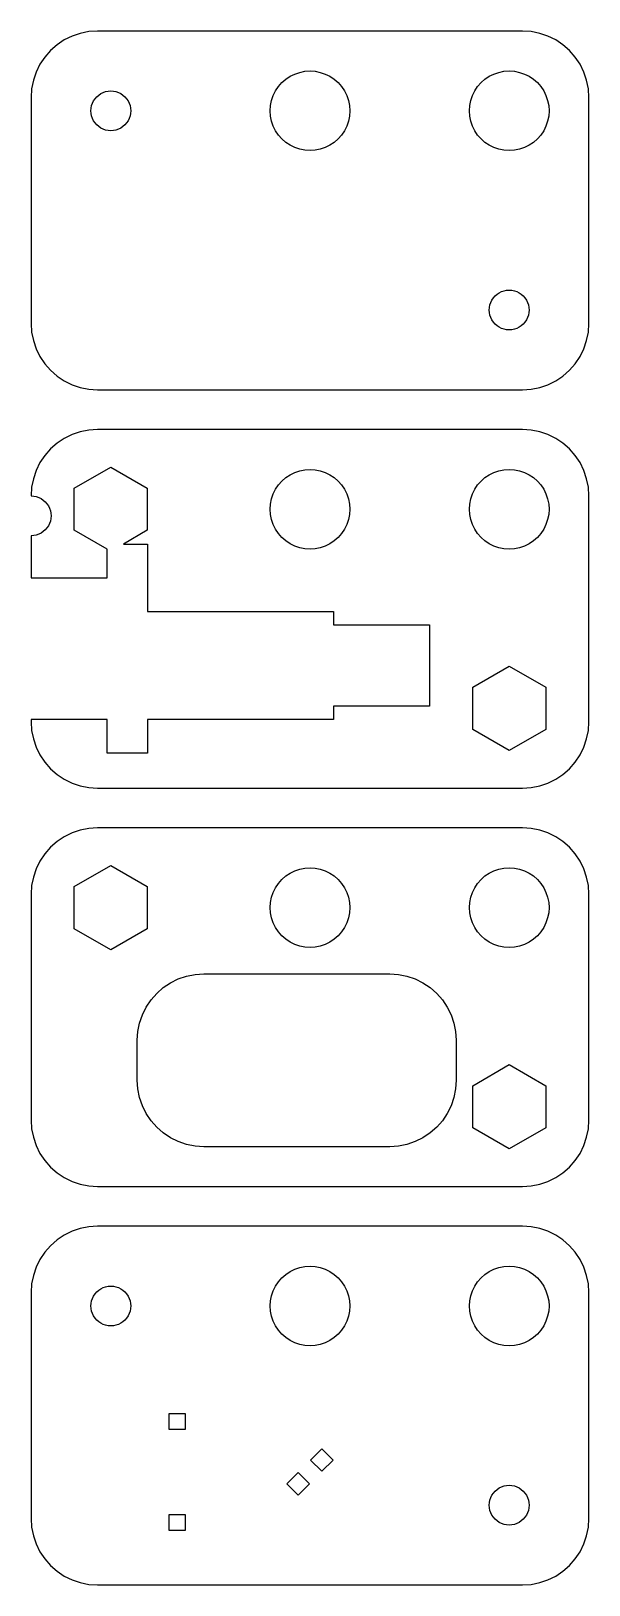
# Model space of a CAD drawing. Header units: metres. Extents: x -21 to 21, y -14 to 104.
import ezdxf

# ---------------------------------------------------------------- set-up
doc = ezdxf.new("R2010")
doc.units = ezdxf.units.M

msp = doc.modelspace()

# ---------------------------------------------------------------- linework, layer by layer
for p, q in [((-17.9184, 103.124), (-18.505, 102.835)), ((-17.2991, 103.335), (-17.9184, 103.124)), ((-16.6576, 103.462), (-17.2991, 103.335)), ((-16.005, 103.505), (-16.6576, 103.462)), ((16.005, 103.505), (-16.005, 103.505)), ((16.6576, 103.462), (16.005, 103.505)), ((17.2991, 103.335), (16.6576, 103.462)), ((17.9184, 103.124), (17.2991, 103.335)), ((18.505, 102.835), (17.9184, 103.124)), ((-19.5405, 102.041), (-19.9718, 101.549)), ((-19.0488, 102.472), (-19.5405, 102.041)), ((-18.505, 102.835), (-19.0488, 102.472)), ((19.0488, 102.472), (18.505, 102.835)), ((19.5405, 102.041), (19.0488, 102.472)), ((19.9718, 101.549), (19.5405, 102.041)), ((-20.3351, 101.005), (-20.6244, 100.418)), ((-19.9718, 101.549), (-20.3351, 101.005)), ((20.3351, 101.005), (19.9718, 101.549)), ((20.6244, 100.418), (20.3351, 101.005)), ((-20.8346, 99.7991), (-20.9622, 99.1576)), ((-20.6244, 100.418), (-20.8346, 99.7991)), ((-2.38005, 99.3263), (-2.12131, 99.6213)), ((-2.12131, 99.6213), (-1.82628, 99.8801)), ((-1.82628, 99.8801), (-1.5, 100.098)), ((-1.5, 100.098), (-1.14804, 100.272)), ((-1.14804, 100.272), (-0.776443, 100.398)), ((-0.776443, 100.398), (-0.391571, 100.474)), ((-0.391571, 100.474), (0, 100.5)), ((0, 100.5), (0.391571, 100.474)), ((0.391571, 100.474), (0.776443, 100.398)), ((0.776443, 100.398), (1.14804, 100.272)), ((1.14804, 100.272), (1.5, 100.098)), ((1.5, 100.098), (1.82628, 99.8801)), ((1.82628, 99.8801), (2.12131, 99.6213)), ((2.12131, 99.6213), (2.38005, 99.3263)), ((12.6199, 99.3263), (12.8787, 99.6213)), ((12.8787, 99.6213), (13.1737, 99.8801)), ((13.1737, 99.8801), (13.5, 100.098)), ((13.5, 100.098), (13.8519, 100.272)), ((13.8519, 100.272), (14.2235, 100.398)), ((14.2235, 100.398), (14.6084, 100.474)), ((14.6084, 100.474), (15, 100.5)), ((15, 100.5), (15.3916, 100.474)), ((15.3916, 100.474), (15.7764, 100.398)), ((15.7764, 100.398), (16.148, 100.272)), ((16.148, 100.272), (16.5, 100.098)), ((16.5, 100.098), (16.8263, 99.8801)), ((16.8263, 99.8801), (17.1213, 99.6213)), ((17.1213, 99.6213), (17.3801, 99.3263)), ((20.8346, 99.7991), (20.6244, 100.418)), ((20.9622, 99.1576), (20.8346, 99.7991)), ((-20.9622, 99.1576), (-21.005, 98.505)), ((-21.005, 98.505), (-21.005, 81.495)), ((-16.299, 98.25), (-16.19, 98.4131)), ((-16.19, 98.4131), (-16.0607, 98.5607)), ((-16.0607, 98.5607), (-15.9131, 98.69)), ((-15.9131, 98.69), (-15.75, 98.799)), ((-15.75, 98.799), (-15.574, 98.8858)), ((-15.574, 98.8858), (-15.3882, 98.9489)), ((-15.3882, 98.9489), (-15.1958, 98.9872)), ((-15.1958, 98.9872), (-15, 99)), ((-15, 99), (-14.8042, 98.9872)), ((-14.8042, 98.9872), (-14.6118, 98.9489)), ((-14.6118, 98.9489), (-14.426, 98.8858)), ((-14.426, 98.8858), (-14.25, 98.799)), ((-14.25, 98.799), (-14.0869, 98.69)), ((-14.0869, 98.69), (-13.9393, 98.5607)), ((-13.9393, 98.5607), (-13.81, 98.4131)), ((-13.81, 98.4131), (-13.701, 98.25)), ((-2.89777, 98.2764), (-2.77164, 98.648)), ((-2.77164, 98.648), (-2.59807, 99)), ((-2.59807, 99), (-2.38005, 99.3263)), ((2.38005, 99.3263), (2.59807, 99)), ((2.59807, 99), (2.77164, 98.648)), ((2.77164, 98.648), (2.89777, 98.2764)), ((12.1022, 98.2764), (12.2283, 98.648)), ((12.2283, 98.648), (12.4019, 99)), ((12.4019, 99), (12.6199, 99.3263)), ((17.3801, 99.3263), (17.5981, 99)), ((17.5981, 99), (17.7716, 98.648)), ((17.7716, 98.648), (17.8978, 98.2764)), ((21.005, 98.505), (20.9622, 99.1576)), ((21.005, 81.495), (21.005, 98.505)), ((-16.5, 97.5), (-16.4872, 97.6958)), ((-16.4872, 97.3042), (-16.5, 97.5)), ((-16.4872, 97.6958), (-16.4489, 97.8882)), ((-16.4489, 97.1118), (-16.4872, 97.3042)), ((-16.4489, 97.8882), (-16.3858, 98.074)), ((-16.3858, 98.074), (-16.299, 98.25)), ((-13.701, 98.25), (-13.6142, 98.074)), ((-13.6142, 98.074), (-13.5511, 97.8882)), ((-13.5511, 97.8882), (-13.5128, 97.6958)), ((-13.5128, 97.3042), (-13.5511, 97.1118)), ((-13.5128, 97.6958), (-13.5, 97.5)), ((-13.5, 97.5), (-13.5128, 97.3042)), ((-3, 97.5), (-2.97432, 97.8916)), ((-2.97432, 97.1084), (-3, 97.5)), ((-2.97432, 97.8916), (-2.89777, 98.2764)), ((2.89777, 98.2764), (2.97432, 97.8916)), ((2.97432, 97.8916), (3, 97.5)), ((3, 97.5), (2.97432, 97.1084)), ((12, 97.5), (12.0257, 97.8916)), ((12.0257, 97.1084), (12, 97.5)), ((12.0257, 97.8916), (12.1022, 98.2764)), ((17.8978, 98.2764), (17.9743, 97.8916)), ((17.9743, 97.8916), (18, 97.5)), ((18, 97.5), (17.9743, 97.1084)), ((-16.3858, 96.926), (-16.4489, 97.1118)), ((-16.299, 96.75), (-16.3858, 96.926)), ((-16.19, 96.5869), (-16.299, 96.75)), ((-16.0607, 96.4393), (-16.19, 96.5869)), ((-15.9131, 96.31), (-16.0607, 96.4393)), ((-15.75, 96.201), (-15.9131, 96.31)), ((-15.574, 96.1142), (-15.75, 96.201)), ((-15.3882, 96.0511), (-15.574, 96.1142)), ((-15.1958, 96.0128), (-15.3882, 96.0511)), ((-15, 96), (-15.1958, 96.0128)), ((-14.8042, 96.0128), (-15, 96)), ((-14.6118, 96.0511), (-14.8042, 96.0128)), ((-14.426, 96.1142), (-14.6118, 96.0511)), ((-14.25, 96.201), (-14.426, 96.1142)), ((-14.0869, 96.31), (-14.25, 96.201)), ((-13.9393, 96.4393), (-14.0869, 96.31)), ((-13.81, 96.5869), (-13.9393, 96.4393)), ((-13.701, 96.75), (-13.81, 96.5869)), ((-13.6142, 96.926), (-13.701, 96.75)), ((-13.5511, 97.1118), (-13.6142, 96.926)), ((-2.89777, 96.7235), (-2.97432, 97.1084)), ((-2.77164, 96.3519), (-2.89777, 96.7235)), ((-2.59807, 96), (-2.77164, 96.3519)), ((-2.38005, 95.6737), (-2.59807, 96)), ((2.59807, 96), (2.38005, 95.6737)), ((2.77164, 96.3519), (2.59807, 96)), ((2.89777, 96.7235), (2.77164, 96.3519)), ((2.97432, 97.1084), (2.89777, 96.7235)), ((12.1022, 96.7235), (12.0257, 97.1084)), ((12.2283, 96.3519), (12.1022, 96.7235)), ((12.4019, 96), (12.2283, 96.3519)), ((12.6199, 95.6737), (12.4019, 96)), ((17.5981, 96), (17.3801, 95.6737)), ((17.7716, 96.3519), (17.5981, 96)), ((17.8978, 96.7235), (17.7716, 96.3519)), ((17.9743, 97.1084), (17.8978, 96.7235)), ((-2.12131, 95.3787), (-2.38005, 95.6737)), ((-1.82628, 95.1199), (-2.12131, 95.3787)), ((-1.5, 94.9019), (-1.82628, 95.1199)), ((-1.14804, 94.7283), (-1.5, 94.9019)), ((1.5, 94.9019), (1.14804, 94.7283)), ((1.82628, 95.1199), (1.5, 94.9019)), ((2.12131, 95.3787), (1.82628, 95.1199)), ((2.38005, 95.6737), (2.12131, 95.3787)), ((12.8787, 95.3787), (12.6199, 95.6737)), ((13.1737, 95.1199), (12.8787, 95.3787)), ((13.5, 94.9019), (13.1737, 95.1199)), ((13.8519, 94.7283), (13.5, 94.9019)), ((16.5, 94.9019), (16.148, 94.7283)), ((16.8263, 95.1199), (16.5, 94.9019)), ((17.1213, 95.3787), (16.8263, 95.1199)), ((17.3801, 95.6737), (17.1213, 95.3787)), ((-0.776443, 94.6022), (-1.14804, 94.7283)), ((-0.391571, 94.5257), (-0.776443, 94.6022)), ((0, 94.5), (-0.391571, 94.5257)), ((0.391571, 94.5257), (0, 94.5)), ((0.776443, 94.6022), (0.391571, 94.5257)), ((1.14804, 94.7283), (0.776443, 94.6022)), ((14.2235, 94.6022), (13.8519, 94.7283)), ((14.6084, 94.5257), (14.2235, 94.6022)), ((15, 94.5), (14.6084, 94.5257)), ((15.3916, 94.5257), (15, 94.5)), ((15.7764, 94.6022), (15.3916, 94.5257)), ((16.148, 94.7283), (15.7764, 94.6022)), ((13.6142, 83.074), (13.701, 83.25)), ((13.701, 83.25), (13.81, 83.4131)), ((13.81, 83.4131), (13.9393, 83.5607)), ((13.9393, 83.5607), (14.0869, 83.69)), ((14.0869, 83.69), (14.25, 83.799)), ((14.25, 83.799), (14.426, 83.8858)), ((14.426, 83.8858), (14.6118, 83.9489)), ((14.6118, 83.9489), (14.8042, 83.9872)), ((14.8042, 83.9872), (15, 84)), ((15, 84), (15.1958, 83.9872)), ((15.1958, 83.9872), (15.3882, 83.9489)), ((15.3882, 83.9489), (15.574, 83.8858)), ((15.574, 83.8858), (15.75, 83.799)), ((15.75, 83.799), (15.9131, 83.69)), ((15.9131, 83.69), (16.0607, 83.5607)), ((16.0607, 83.5607), (16.19, 83.4131)), ((16.19, 83.4131), (16.299, 83.25)), ((16.299, 83.25), (16.3858, 83.074)), ((13.5, 82.5), (13.5128, 82.6958)), ((13.5128, 82.3042), (13.5, 82.5)), ((13.5128, 82.6958), (13.5511, 82.8882)), ((13.5511, 82.1118), (13.5128, 82.3042)), ((13.5511, 82.8882), (13.6142, 83.074)), ((13.6142, 81.926), (13.5511, 82.1118)), ((13.701, 81.75), (13.6142, 81.926)), ((16.3858, 81.926), (16.299, 81.75)), ((16.3858, 83.074), (16.4489, 82.8882)), ((16.4489, 82.1118), (16.3858, 81.926)), ((16.4489, 82.8882), (16.4872, 82.6958)), ((16.4872, 82.3042), (16.4489, 82.1118)), ((16.4872, 82.6958), (16.5, 82.5)), ((16.5, 82.5), (16.4872, 82.3042)), ((-21.005, 81.495), (-20.9622, 80.8424)), ((-20.9622, 80.8424), (-20.8346, 80.2009)), ((13.81, 81.5869), (13.701, 81.75)), ((13.9393, 81.4393), (13.81, 81.5869)), ((14.0869, 81.31), (13.9393, 81.4393)), ((14.25, 81.201), (14.0869, 81.31)), ((14.426, 81.1142), (14.25, 81.201)), ((14.6118, 81.0511), (14.426, 81.1142)), ((14.8042, 81.0128), (14.6118, 81.0511)), ((15, 81), (14.8042, 81.0128)), ((15.1958, 81.0128), (15, 81)), ((15.3882, 81.0511), (15.1958, 81.0128)), ((15.574, 81.1142), (15.3882, 81.0511)), ((15.75, 81.201), (15.574, 81.1142)), ((15.9131, 81.31), (15.75, 81.201)), ((16.0607, 81.4393), (15.9131, 81.31)), ((16.19, 81.5869), (16.0607, 81.4393)), ((16.299, 81.75), (16.19, 81.5869)), ((20.8346, 80.2009), (20.9622, 80.8424)), ((20.9622, 80.8424), (21.005, 81.495)), ((-20.8346, 80.2009), (-20.6244, 79.5816)), ((-20.6244, 79.5816), (-20.3351, 78.995)), ((20.3351, 78.995), (20.6244, 79.5816)), ((20.6244, 79.5816), (20.8346, 80.2009)), ((-20.3351, 78.995), (-19.9718, 78.4512)), ((-19.9718, 78.4512), (-19.5405, 77.9595)), ((19.5405, 77.9595), (19.9718, 78.4512)), ((19.9718, 78.4512), (20.3351, 78.995)), ((-19.5405, 77.9595), (-19.0488, 77.5282)), ((-19.0488, 77.5282), (-18.505, 77.1649)), ((18.505, 77.1649), (19.0488, 77.5282)), ((19.0488, 77.5282), (19.5405, 77.9595)), ((-18.505, 77.1649), (-17.9184, 76.8756)), ((-17.9184, 76.8756), (-17.2991, 76.6654)), ((-17.2991, 76.6654), (-16.6576, 76.5378)), ((-16.6576, 76.5378), (-16.005, 76.495)), ((-16.005, 76.495), (16.005, 76.495)), ((16.005, 76.495), (16.6576, 76.5378)), ((16.6576, 76.5378), (17.2991, 76.6654)), ((17.2991, 76.6654), (17.9184, 76.8756)), ((17.9184, 76.8756), (18.505, 77.1649)), ((-18.505, 72.8351), (-19.0488, 72.4718)), ((-17.9184, 73.1244), (-18.505, 72.8351)), ((-17.2991, 73.3346), (-17.9184, 73.1244)), ((-16.6576, 73.4622), (-17.2991, 73.3346)), ((-16.005, 73.505), (-16.6576, 73.4622)), ((16.005, 73.505), (-16.005, 73.505)), ((16.6576, 73.4622), (16.005, 73.505)), ((17.2991, 73.3346), (16.6576, 73.4622)), ((17.9184, 73.1244), (17.2991, 73.3346)), ((18.505, 72.8351), (17.9184, 73.1244)), ((19.0488, 72.4718), (18.505, 72.8351)), ((-19.9718, 71.5488), (-20.3351, 71.005)), ((-19.5405, 72.0405), (-19.9718, 71.5488)), ((-19.0488, 72.4718), (-19.5405, 72.0405)), ((19.5405, 72.0405), (19.0488, 72.4718)), ((19.9718, 71.5488), (19.5405, 72.0405)), ((20.3351, 71.005), (19.9718, 71.5488)), ((-20.6244, 70.4184), (-20.8346, 69.7991)), ((-20.3351, 71.005), (-20.6244, 70.4184)), ((-17.75, 69.0877), (-15, 70.6754)), ((-15, 70.6754), (-12.25, 69.0877)), ((-1.5, 70.0981), (-1.14804, 70.2716)), ((-1.14804, 70.2716), (-0.776443, 70.3978)), ((-0.776443, 70.3978), (-0.391571, 70.4743)), ((-0.391571, 70.4743), (0, 70.5)), ((0, 70.5), (0.391571, 70.4743)), ((0.391571, 70.4743), (0.776443, 70.3978)), ((0.776443, 70.3978), (1.14804, 70.2716)), ((1.14804, 70.2716), (1.5, 70.0981)), ((13.5, 70.0981), (13.8519, 70.2716)), ((13.8519, 70.2716), (14.2235, 70.3978)), ((14.2235, 70.3978), (14.6084, 70.4743)), ((14.6084, 70.4743), (15, 70.5)), ((15, 70.5), (15.3916, 70.4743)), ((15.3916, 70.4743), (15.7764, 70.3978)), ((15.7764, 70.3978), (16.148, 70.2716)), ((16.148, 70.2716), (16.5, 70.0981)), ((20.6244, 70.4184), (20.3351, 71.005)), ((20.8346, 69.7991), (20.6244, 70.4184)), ((-20.9622, 69.1576), (-21.005, 68.505)), ((-20.8346, 69.7991), (-20.9622, 69.1576)), ((-17.75, 65.9123), (-17.75, 69.0877)), ((-12.25, 69.0877), (-12.25, 65.9123)), ((-2.59807, 69), (-2.38005, 69.3263)), ((-2.38005, 69.3263), (-2.12131, 69.6213)), ((-2.12131, 69.6213), (-1.82628, 69.8801)), ((-1.82628, 69.8801), (-1.5, 70.0981)), ((1.5, 70.0981), (1.82628, 69.8801)), ((1.82628, 69.8801), (2.12131, 69.6213)), ((2.12131, 69.6213), (2.38005, 69.3263)), ((2.38005, 69.3263), (2.59807, 69)), ((12.4019, 69), (12.6199, 69.3263)), ((12.6199, 69.3263), (12.8787, 69.6213)), ((12.8787, 69.6213), (13.1737, 69.8801)), ((13.1737, 69.8801), (13.5, 70.0981)), ((16.5, 70.0981), (16.8263, 69.8801)), ((16.8263, 69.8801), (17.1213, 69.6213)), ((17.1213, 69.6213), (17.3801, 69.3263)), ((17.3801, 69.3263), (17.5981, 69)), ((20.9622, 69.1576), (20.8346, 69.7991)), ((21.005, 68.505), (20.9622, 69.1576)), ((-21.005, 68.505), (-21.005, 68.4997)), ((-21.005, 68.4997), (-21, 68.5)), ((-21, 68.5), (-20.8042, 68.4872)), ((-20.8042, 68.4872), (-20.6118, 68.4489)), ((-20.6118, 68.4489), (-20.426, 68.3858)), ((-20.426, 68.3858), (-20.25, 68.299)), ((-20.25, 68.299), (-20.0869, 68.19)), ((-20.0869, 68.19), (-19.9393, 68.0607)), ((-19.9393, 68.0607), (-19.81, 67.9131)), ((-19.81, 67.9131), (-19.701, 67.75)), ((-3, 67.5), (-2.97432, 67.8916)), ((-2.97432, 67.8916), (-2.89777, 68.2764)), ((-2.89777, 68.2764), (-2.77164, 68.648)), ((-2.77164, 68.648), (-2.59807, 69)), ((2.59807, 69), (2.77164, 68.648)), ((2.77164, 68.648), (2.89777, 68.2764)), ((2.89777, 68.2764), (2.97432, 67.8916)), ((2.97432, 67.8916), (3, 67.5)), ((12, 67.5), (12.0257, 67.8916)), ((12.0257, 67.8916), (12.1022, 68.2764)), ((12.1022, 68.2764), (12.2283, 68.648)), ((12.2283, 68.648), (12.4019, 69)), ((17.5981, 69), (17.7716, 68.648)), ((17.7716, 68.648), (17.8978, 68.2764)), ((17.8978, 68.2764), (17.9743, 67.8916)), ((17.9743, 67.8916), (18, 67.5)), ((21.005, 51.495), (21.005, 68.505)), ((-19.701, 67.75), (-19.6142, 67.574)), ((-19.6142, 67.574), (-19.5511, 67.3882)), ((-19.5511, 67.3882), (-19.5128, 67.1958)), ((-19.5128, 66.8042), (-19.5511, 66.6118)), ((-19.5128, 67.1958), (-19.5, 67)), ((-19.5, 67), (-19.5128, 66.8042)), ((-2.97432, 67.1084), (-3, 67.5)), ((-2.89777, 66.7235), (-2.97432, 67.1084)), ((-2.77164, 66.3519), (-2.89777, 66.7235)), ((2.89777, 66.7235), (2.77164, 66.3519)), ((2.97432, 67.1084), (2.89777, 66.7235)), ((3, 67.5), (2.97432, 67.1084)), ((12.0257, 67.1084), (12, 67.5)), ((12.1022, 66.7235), (12.0257, 67.1084)), ((12.2283, 66.3519), (12.1022, 66.7235)), ((17.8978, 66.7235), (17.7716, 66.3519)), ((17.9743, 67.1084), (17.8978, 66.7235)), ((18, 67.5), (17.9743, 67.1084)), ((-20.6118, 65.5511), (-20.8042, 65.5128)), ((-20.426, 65.6142), (-20.6118, 65.5511)), ((-20.25, 65.701), (-20.426, 65.6142)), ((-20.0869, 65.81), (-20.25, 65.701)), ((-19.9393, 65.9393), (-20.0869, 65.81)), ((-19.81, 66.0869), (-19.9393, 65.9393)), ((-19.701, 66.25), (-19.81, 66.0869)), ((-19.6142, 66.426), (-19.701, 66.25)), ((-19.5511, 66.6118), (-19.6142, 66.426)), ((-15.27, 64.4805), (-17.75, 65.9123)), ((-12.25, 65.9123), (-14.0553, 64.87)), ((-2.59807, 66), (-2.77164, 66.3519)), ((-2.38005, 65.6737), (-2.59807, 66)), ((-2.12131, 65.3787), (-2.38005, 65.6737)), ((2.38005, 65.6737), (2.12131, 65.3787)), ((2.59807, 66), (2.38005, 65.6737)), ((2.77164, 66.3519), (2.59807, 66)), ((12.4019, 66), (12.2283, 66.3519)), ((12.6199, 65.6737), (12.4019, 66)), ((12.8787, 65.3787), (12.6199, 65.6737)), ((17.3801, 65.6737), (17.1213, 65.3787)), ((17.5981, 66), (17.3801, 65.6737)), ((17.7716, 66.3519), (17.5981, 66)), ((-21, 65.5), (-21.005, 65.5003)), ((-21.005, 65.5003), (-21.005, 62.33)), ((-20.8042, 65.5128), (-21, 65.5)), ((-15.27, 62.33), (-15.27, 64.4805)), ((-14.0553, 64.87), (-12.23, 64.87)), ((-12.23, 64.87), (-12.23, 59.79)), ((-1.82628, 65.1199), (-2.12131, 65.3787)), ((-1.5, 64.9019), (-1.82628, 65.1199)), ((-1.14804, 64.7283), (-1.5, 64.9019)), ((-0.776443, 64.6022), (-1.14804, 64.7283)), ((-0.391571, 64.5257), (-0.776443, 64.6022)), ((0, 64.5), (-0.391571, 64.5257)), ((0.391571, 64.5257), (0, 64.5)), ((0.776443, 64.6022), (0.391571, 64.5257)), ((1.14804, 64.7283), (0.776443, 64.6022)), ((1.5, 64.9019), (1.14804, 64.7283)), ((1.82628, 65.1199), (1.5, 64.9019)), ((2.12131, 65.3787), (1.82628, 65.1199)), ((13.1737, 65.1199), (12.8787, 65.3787)), ((13.5, 64.9019), (13.1737, 65.1199)), ((13.8519, 64.7283), (13.5, 64.9019)), ((14.2235, 64.6022), (13.8519, 64.7283)), ((14.6084, 64.5257), (14.2235, 64.6022)), ((15, 64.5), (14.6084, 64.5257)), ((15.3916, 64.5257), (15, 64.5)), ((15.7764, 64.6022), (15.3916, 64.5257)), ((16.148, 64.7283), (15.7764, 64.6022)), ((16.5, 64.9019), (16.148, 64.7283)), ((16.8263, 65.1199), (16.5, 64.9019)), ((17.1213, 65.3787), (16.8263, 65.1199)), ((-21.005, 62.33), (-15.27, 62.33)), ((-12.23, 59.79), (1.76999, 59.79)), ((1.76999, 59.79), (1.76999, 58.79)), ((1.76999, 58.79), (9, 58.79)), ((9, 58.79), (9, 52.67)), ((12.25, 54.0877), (15, 55.6754)), ((15, 55.6754), (17.75, 54.0877)), ((12.25, 50.9123), (12.25, 54.0877)), ((17.75, 54.0877), (17.75, 50.9123)), ((9, 52.67), (1.76999, 52.67)), ((1.76999, 52.67), (1.76999, 51.67)), ((-15.27, 51.67), (-21.005, 51.67)), ((-21.005, 51.67), (-21.005, 51.495)), ((-21.005, 51.495), (-20.9622, 50.8424)), ((-15.27, 49.13), (-15.27, 51.67)), ((1.76999, 51.67), (-12.23, 51.67)), ((-12.23, 51.67), (-12.23, 49.13)), ((20.9622, 50.8424), (21.005, 51.495)), ((-20.9622, 50.8424), (-20.8346, 50.2009)), ((15, 49.3246), (12.25, 50.9123)), ((17.75, 50.9123), (15, 49.3246)), ((20.8346, 50.2009), (20.9622, 50.8424)), ((-20.8346, 50.2009), (-20.6244, 49.5816)), ((-20.6244, 49.5816), (-20.3351, 48.995)), ((20.3351, 48.995), (20.6244, 49.5816)), ((20.6244, 49.5816), (20.8346, 50.2009)), ((-20.3351, 48.995), (-19.9718, 48.4512)), ((-19.9718, 48.4512), (-19.5405, 47.9595)), ((-12.23, 49.13), (-15.27, 49.13)), ((19.5405, 47.9595), (19.9718, 48.4512)), ((19.9718, 48.4512), (20.3351, 48.995)), ((-19.5405, 47.9595), (-19.0488, 47.5282)), ((-19.0488, 47.5282), (-18.505, 47.1649)), ((-18.505, 47.1649), (-17.9184, 46.8756)), ((-17.9184, 46.8756), (-17.2991, 46.6654)), ((17.2991, 46.6654), (17.9184, 46.8756)), ((17.9184, 46.8756), (18.505, 47.1649)), ((18.505, 47.1649), (19.0488, 47.5282)), ((19.0488, 47.5282), (19.5405, 47.9595)), ((-17.2991, 46.6654), (-16.6576, 46.5378)), ((-16.6576, 46.5378), (-16.005, 46.495)), ((-16.005, 46.495), (16.005, 46.495)), ((16.005, 46.495), (16.6576, 46.5378)), ((16.6576, 46.5378), (17.2991, 46.6654)), ((-17.2991, 43.3346), (-17.9184, 43.1244)), ((-16.6576, 43.4622), (-17.2991, 43.3346)), ((-16.005, 43.505), (-16.6576, 43.4622)), ((16.005, 43.505), (-16.005, 43.505)), ((16.6576, 43.4622), (16.005, 43.505)), ((17.2991, 43.3346), (16.6576, 43.4622)), ((17.9184, 43.1244), (17.2991, 43.3346)), ((-19.0488, 42.4718), (-19.5405, 42.0405)), ((-18.505, 42.8351), (-19.0488, 42.4718)), ((-17.9184, 43.1244), (-18.505, 42.8351)), ((18.505, 42.8351), (17.9184, 43.1244)), ((19.0488, 42.4718), (18.505, 42.8351)), ((19.5405, 42.0405), (19.0488, 42.4718)), ((-20.3351, 41.005), (-20.6244, 40.4184)), ((-19.9718, 41.5488), (-20.3351, 41.005)), ((-19.5405, 42.0405), (-19.9718, 41.5488)), ((19.9718, 41.5488), (19.5405, 42.0405)), ((20.3351, 41.005), (19.9718, 41.5488)), ((20.6244, 40.4184), (20.3351, 41.005)), ((-20.8346, 39.7991), (-20.9622, 39.1576)), ((-20.6244, 40.4184), (-20.8346, 39.7991)), ((-17.75, 39.0877), (-15, 40.6754)), ((-15, 40.6754), (-12.25, 39.0877)), ((-2.12131, 39.6213), (-1.82628, 39.8801)), ((-1.82628, 39.8801), (-1.5, 40.0981)), ((-1.5, 40.0981), (-1.14804, 40.2716)), ((-1.14804, 40.2716), (-0.776443, 40.3978)), ((-0.776443, 40.3978), (-0.391571, 40.4743)), ((-0.391571, 40.4743), (0, 40.5)), ((0, 40.5), (0.391571, 40.4743)), ((0.391571, 40.4743), (0.776443, 40.3978)), ((0.776443, 40.3978), (1.14804, 40.2716)), ((1.14804, 40.2716), (1.5, 40.0981)), ((1.5, 40.0981), (1.82628, 39.8801)), ((1.82628, 39.8801), (2.12131, 39.6213)), ((12.8787, 39.6213), (13.1737, 39.8801)), ((13.1737, 39.8801), (13.5, 40.0981)), ((13.5, 40.0981), (13.8519, 40.2716)), ((13.8519, 40.2716), (14.2235, 40.3978)), ((14.2235, 40.3978), (14.6084, 40.4743)), ((14.6084, 40.4743), (15, 40.5)), ((15, 40.5), (15.3916, 40.4743)), ((15.3916, 40.4743), (15.7764, 40.3978)), ((15.7764, 40.3978), (16.148, 40.2716)), ((16.148, 40.2716), (16.5, 40.0981)), ((16.5, 40.0981), (16.8263, 39.8801)), ((16.8263, 39.8801), (17.1213, 39.6213)), ((20.8346, 39.7991), (20.6244, 40.4184)), ((20.9622, 39.1576), (20.8346, 39.7991)), ((-20.9622, 39.1576), (-21.005, 38.505)), ((-17.75, 35.9123), (-17.75, 39.0877)), ((-12.25, 39.0877), (-12.25, 35.9123)), ((-2.89777, 38.2764), (-2.77164, 38.648)), ((-2.77164, 38.648), (-2.59807, 39)), ((-2.59807, 39), (-2.38005, 39.3263)), ((-2.38005, 39.3263), (-2.12131, 39.6213)), ((2.12131, 39.6213), (2.38005, 39.3263)), ((2.38005, 39.3263), (2.59807, 39)), ((2.59807, 39), (2.77164, 38.648)), ((2.77164, 38.648), (2.89777, 38.2764)), ((12.1022, 38.2764), (12.2283, 38.648)), ((12.2283, 38.648), (12.4019, 39)), ((12.4019, 39), (12.6199, 39.3263)), ((12.6199, 39.3263), (12.8787, 39.6213)), ((17.1213, 39.6213), (17.3801, 39.3263)), ((17.3801, 39.3263), (17.5981, 39)), ((17.5981, 39), (17.7716, 38.648)), ((17.7716, 38.648), (17.8978, 38.2764)), ((21.005, 38.505), (20.9622, 39.1576)), ((-21.005, 38.505), (-21.005, 21.495)), ((-3, 37.5), (-2.97432, 37.8916)), ((-2.97432, 37.1084), (-3, 37.5)), ((-2.97432, 37.8916), (-2.89777, 38.2764)), ((2.89777, 38.2764), (2.97432, 37.8916)), ((2.97432, 37.8916), (3, 37.5)), ((3, 37.5), (2.97432, 37.1084)), ((12, 37.5), (12.0257, 37.8916)), ((12.0257, 37.1084), (12, 37.5)), ((12.0257, 37.8916), (12.1022, 38.2764)), ((17.8978, 38.2764), (17.9743, 37.8916)), ((17.9743, 37.8916), (18, 37.5)), ((18, 37.5), (17.9743, 37.1084)), ((21.005, 21.495), (21.005, 38.505)), ((-2.89777, 36.7235), (-2.97432, 37.1084)), ((-2.77164, 36.3519), (-2.89777, 36.7235)), ((-2.59807, 36), (-2.77164, 36.3519)), ((2.77164, 36.3519), (2.59807, 36)), ((2.89777, 36.7235), (2.77164, 36.3519)), ((2.97432, 37.1084), (2.89777, 36.7235)), ((12.1022, 36.7235), (12.0257, 37.1084)), ((12.2283, 36.3519), (12.1022, 36.7235)), ((12.4019, 36), (12.2283, 36.3519)), ((17.7716, 36.3519), (17.5981, 36)), ((17.8978, 36.7235), (17.7716, 36.3519)), ((17.9743, 37.1084), (17.8978, 36.7235)), ((-15, 34.3246), (-17.75, 35.9123)), ((-12.25, 35.9123), (-15, 34.3246)), ((-2.38005, 35.6737), (-2.59807, 36)), ((-2.12131, 35.3787), (-2.38005, 35.6737)), ((-1.82628, 35.1199), (-2.12131, 35.3787)), ((-1.5, 34.9019), (-1.82628, 35.1199)), ((1.82628, 35.1199), (1.5, 34.9019)), ((2.12131, 35.3787), (1.82628, 35.1199)), ((2.38005, 35.6737), (2.12131, 35.3787)), ((2.59807, 36), (2.38005, 35.6737)), ((12.6199, 35.6737), (12.4019, 36)), ((12.8787, 35.3787), (12.6199, 35.6737)), ((13.1737, 35.1199), (12.8787, 35.3787)), ((13.5, 34.9019), (13.1737, 35.1199)), ((16.8263, 35.1199), (16.5, 34.9019)), ((17.1213, 35.3787), (16.8263, 35.1199)), ((17.3801, 35.6737), (17.1213, 35.3787)), ((17.5981, 36), (17.3801, 35.6737)), ((-1.14804, 34.7283), (-1.5, 34.9019)), ((-0.776443, 34.6022), (-1.14804, 34.7283)), ((-0.391571, 34.5257), (-0.776443, 34.6022)), ((0, 34.5), (-0.391571, 34.5257)), ((0.391571, 34.5257), (0, 34.5)), ((0.776443, 34.6022), (0.391571, 34.5257)), ((1.14804, 34.7283), (0.776443, 34.6022)), ((1.5, 34.9019), (1.14804, 34.7283)), ((13.8519, 34.7283), (13.5, 34.9019)), ((14.2235, 34.6022), (13.8519, 34.7283)), ((14.6084, 34.5257), (14.2235, 34.6022)), ((15, 34.5), (14.6084, 34.5257)), ((15.3916, 34.5257), (15, 34.5)), ((15.7764, 34.6022), (15.3916, 34.5257)), ((16.148, 34.7283), (15.7764, 34.6022)), ((16.5, 34.9019), (16.148, 34.7283)), ((-11.0488, 31.4718), (-10.505, 31.8351)), ((-10.505, 31.8351), (-9.91841, 32.1244)), ((-9.91841, 32.1244), (-9.29909, 32.3346)), ((-9.29909, 32.3346), (-8.65762, 32.4622)), ((-8.65762, 32.4622), (-8.00499, 32.505)), ((-8.00499, 32.505), (6.00499, 32.505)), ((6.00499, 32.505), (6.65762, 32.4622)), ((6.65762, 32.4622), (7.29909, 32.3346)), ((7.29909, 32.3346), (7.91841, 32.1244)), ((7.91841, 32.1244), (8.50499, 31.8351)), ((8.50499, 31.8351), (9.0488, 31.4718)), ((-12.3351, 30.005), (-11.9718, 30.5488)), ((-11.9718, 30.5488), (-11.5405, 31.0405)), ((-11.5405, 31.0405), (-11.0488, 31.4718)), ((9.0488, 31.4718), (9.54053, 31.0405)), ((9.54053, 31.0405), (9.97176, 30.5488)), ((9.97176, 30.5488), (10.3351, 30.005)), ((-12.8346, 28.7991), (-12.6244, 29.4184)), ((-12.6244, 29.4184), (-12.3351, 30.005)), ((10.3351, 30.005), (10.6244, 29.4184)), ((10.6244, 29.4184), (10.8346, 28.7991)), ((-13.005, 27.505), (-12.9622, 28.1576)), ((-12.9622, 28.1576), (-12.8346, 28.7991)), ((10.8346, 28.7991), (10.9622, 28.1576)), ((10.9622, 28.1576), (11.005, 27.505)), ((-13.005, 24.495), (-13.005, 27.505)), ((11.005, 27.505), (11.005, 24.495)), ((12.25, 24.0877), (15, 25.6754)), ((15, 25.6754), (17.75, 24.0877)), ((-12.9622, 23.8424), (-13.005, 24.495)), ((-12.8346, 23.2009), (-12.9622, 23.8424)), ((10.9622, 23.8424), (10.8346, 23.2009)), ((11.005, 24.495), (10.9622, 23.8424)), ((12.25, 20.9123), (12.25, 24.0877)), ((17.75, 24.0877), (17.75, 20.9123)), ((-12.6244, 22.5816), (-12.8346, 23.2009)), ((-12.3351, 21.995), (-12.6244, 22.5816)), ((10.6244, 22.5816), (10.3351, 21.995)), ((10.8346, 23.2009), (10.6244, 22.5816)), ((-21.005, 21.495), (-20.9622, 20.8424)), ((-11.9718, 21.4512), (-12.3351, 21.995)), ((-11.5405, 20.9595), (-11.9718, 21.4512)), ((9.97176, 21.4512), (9.54053, 20.9595)), ((10.3351, 21.995), (9.97176, 21.4512)), ((20.9622, 20.8424), (21.005, 21.495)), ((-20.9622, 20.8424), (-20.8346, 20.2009)), ((-20.8346, 20.2009), (-20.6244, 19.5816)), ((-11.0488, 20.5282), (-11.5405, 20.9595)), ((-10.505, 20.1649), (-11.0488, 20.5282)), ((-9.91841, 19.8756), (-10.505, 20.1649)), ((8.50499, 20.1649), (7.91841, 19.8756)), ((9.0488, 20.5282), (8.50499, 20.1649)), ((9.54053, 20.9595), (9.0488, 20.5282)), ((15, 19.3246), (12.25, 20.9123)), ((17.75, 20.9123), (15, 19.3246)), ((20.6244, 19.5816), (20.8346, 20.2009)), ((20.8346, 20.2009), (20.9622, 20.8424)), ((-20.6244, 19.5816), (-20.3351, 18.995)), ((-20.3351, 18.995), (-19.9718, 18.4512)), ((-9.29909, 19.6654), (-9.91841, 19.8756)), ((-8.65762, 19.5378), (-9.29909, 19.6654)), ((-8.00499, 19.495), (-8.65762, 19.5378)), ((6.00499, 19.495), (-8.00499, 19.495)), ((6.65762, 19.5378), (6.00499, 19.495)), ((7.29909, 19.6654), (6.65762, 19.5378)), ((7.91841, 19.8756), (7.29909, 19.6654)), ((19.9718, 18.4512), (20.3351, 18.995)), ((20.3351, 18.995), (20.6244, 19.5816)), ((-19.9718, 18.4512), (-19.5405, 17.9595)), ((-19.5405, 17.9595), (-19.0488, 17.5282)), ((19.0488, 17.5282), (19.5405, 17.9595)), ((19.5405, 17.9595), (19.9718, 18.4512)), ((-19.0488, 17.5282), (-18.505, 17.1649)), ((-18.505, 17.1649), (-17.9184, 16.8756)), ((-17.9184, 16.8756), (-17.2991, 16.6654)), ((-17.2991, 16.6654), (-16.6576, 16.5378)), ((-16.6576, 16.5378), (-16.005, 16.495)), ((-16.005, 16.495), (16.005, 16.495)), ((16.005, 16.495), (16.6576, 16.5378)), ((16.6576, 16.5378), (17.2991, 16.6654)), ((17.2991, 16.6654), (17.9184, 16.8756)), ((17.9184, 16.8756), (18.505, 17.1649)), ((18.505, 17.1649), (19.0488, 17.5282)), ((-17.9184, 13.1244), (-18.505, 12.8351)), ((-17.2991, 13.3346), (-17.9184, 13.1244)), ((-16.6576, 13.4622), (-17.2991, 13.3346)), ((-16.005, 13.505), (-16.6576, 13.4622)), ((16.005, 13.505), (-16.005, 13.505)), ((16.6576, 13.4622), (16.005, 13.505)), ((17.2991, 13.3346), (16.6576, 13.4622)), ((17.9184, 13.1244), (17.2991, 13.3346)), ((18.505, 12.8351), (17.9184, 13.1244)), ((-19.5405, 12.0405), (-19.9718, 11.5488)), ((-19.0488, 12.4718), (-19.5405, 12.0405)), ((-18.505, 12.8351), (-19.0488, 12.4718)), ((19.0488, 12.4718), (18.505, 12.8351)), ((19.5405, 12.0405), (19.0488, 12.4718)), ((19.9718, 11.5488), (19.5405, 12.0405)), ((-20.3351, 11.005), (-20.6244, 10.4184)), ((-19.9718, 11.5488), (-20.3351, 11.005)), ((20.3351, 11.005), (19.9718, 11.5488)), ((20.6244, 10.4184), (20.3351, 11.005)), ((-20.8346, 9.79909), (-20.9622, 9.15762)), ((-20.6244, 10.4184), (-20.8346, 9.79909)), ((-2.38005, 9.32628), (-2.12131, 9.62131)), ((-2.12131, 9.62131), (-1.82628, 9.88005)), ((-1.82628, 9.88005), (-1.5, 10.0981)), ((-1.5, 10.0981), (-1.14804, 10.2716)), ((-1.14804, 10.2716), (-0.776443, 10.3978)), ((-0.776443, 10.3978), (-0.391571, 10.4743)), ((-0.391571, 10.4743), (0, 10.5)), ((0, 10.5), (0.391571, 10.4743)), ((0.391571, 10.4743), (0.776443, 10.3978)), ((0.776443, 10.3978), (1.14804, 10.2716)), ((1.14804, 10.2716), (1.5, 10.0981)), ((1.5, 10.0981), (1.82628, 9.88005)), ((1.82628, 9.88005), (2.12131, 9.62131)), ((2.12131, 9.62131), (2.38005, 9.32628)), ((12.6199, 9.32628), (12.8787, 9.62131)), ((12.8787, 9.62131), (13.1737, 9.88005)), ((13.1737, 9.88005), (13.5, 10.0981)), ((13.5, 10.0981), (13.8519, 10.2716)), ((13.8519, 10.2716), (14.2235, 10.3978)), ((14.2235, 10.3978), (14.6084, 10.4743)), ((14.6084, 10.4743), (15, 10.5)), ((15, 10.5), (15.3916, 10.4743)), ((15.3916, 10.4743), (15.7764, 10.3978)), ((15.7764, 10.3978), (16.148, 10.2716)), ((16.148, 10.2716), (16.5, 10.0981)), ((16.5, 10.0981), (16.8263, 9.88005)), ((16.8263, 9.88005), (17.1213, 9.62131)), ((17.1213, 9.62131), (17.3801, 9.32628)), ((20.8346, 9.79909), (20.6244, 10.4184)), ((20.9622, 9.15762), (20.8346, 9.79909)), ((-20.9622, 9.15762), (-21.005, 8.50499)), ((-21.005, 8.50499), (-21.005, -8.50499)), ((-16.3858, 8.07402), (-16.299, 8.25)), ((-16.299, 8.25), (-16.19, 8.41313)), ((-16.19, 8.41313), (-16.0607, 8.56065)), ((-16.0607, 8.56065), (-15.9131, 8.69002)), ((-15.9131, 8.69002), (-15.75, 8.79903)), ((-15.75, 8.79903), (-15.574, 8.88582)), ((-15.574, 8.88582), (-15.3882, 8.94888)), ((-15.3882, 8.94888), (-15.1958, 8.98715)), ((-15.1958, 8.98715), (-15, 9)), ((-15, 9), (-14.8042, 8.98715)), ((-14.8042, 8.98715), (-14.6118, 8.94888)), ((-14.6118, 8.94888), (-14.426, 8.88582)), ((-14.426, 8.88582), (-14.25, 8.79903)), ((-14.25, 8.79903), (-14.0869, 8.69002)), ((-14.0869, 8.69002), (-13.9393, 8.56065)), ((-13.9393, 8.56065), (-13.81, 8.41313)), ((-13.81, 8.41313), (-13.701, 8.25)), ((-13.701, 8.25), (-13.6142, 8.07402)), ((-2.97432, 7.89157), (-2.89777, 8.27644)), ((-2.89777, 8.27644), (-2.77164, 8.64804)), ((-2.77164, 8.64804), (-2.59807, 9)), ((-2.59807, 9), (-2.38005, 9.32628)), ((2.38005, 9.32628), (2.59807, 9)), ((2.59807, 9), (2.77164, 8.64804)), ((2.77164, 8.64804), (2.89777, 8.27644)), ((2.89777, 8.27644), (2.97432, 7.89157)), ((12.0257, 7.89157), (12.1022, 8.27644)), ((12.1022, 8.27644), (12.2283, 8.64804)), ((12.2283, 8.64804), (12.4019, 9)), ((12.4019, 9), (12.6199, 9.32628)), ((17.3801, 9.32628), (17.5981, 9)), ((17.5981, 9), (17.7716, 8.64804)), ((17.7716, 8.64804), (17.8978, 8.27644)), ((17.8978, 8.27644), (17.9743, 7.89157)), ((21.005, 8.50499), (20.9622, 9.15762)), ((21.005, -8.50499), (21.005, 8.50499)), ((-16.5, 7.5), (-16.4872, 7.69579)), ((-16.4872, 7.3042), (-16.5, 7.5)), ((-16.4872, 7.69579), (-16.4489, 7.88821)), ((-16.4489, 7.11177), (-16.4872, 7.3042)), ((-16.4489, 7.88821), (-16.3858, 8.07402)), ((-16.3858, 6.92596), (-16.4489, 7.11177)), ((-13.6142, 8.07402), (-13.5511, 7.88821)), ((-13.5511, 7.11177), (-13.6142, 6.92596)), ((-13.5511, 7.88821), (-13.5128, 7.69579)), ((-13.5128, 7.3042), (-13.5511, 7.11177)), ((-13.5128, 7.69579), (-13.5, 7.5)), ((-13.5, 7.5), (-13.5128, 7.3042)), ((-3, 7.5), (-2.97432, 7.89157)), ((-2.97432, 7.10841), (-3, 7.5)), ((-2.89777, 6.72354), (-2.97432, 7.10841)), ((2.97432, 7.10841), (2.89777, 6.72354)), ((2.97432, 7.89157), (3, 7.5)), ((3, 7.5), (2.97432, 7.10841)), ((12, 7.5), (12.0257, 7.89157)), ((12.0257, 7.10841), (12, 7.5)), ((12.1022, 6.72354), (12.0257, 7.10841)), ((17.9743, 7.10841), (17.8978, 6.72354)), ((17.9743, 7.89157), (18, 7.5)), ((18, 7.5), (17.9743, 7.10841)), ((-16.299, 6.75), (-16.3858, 6.92596)), ((-16.19, 6.58685), (-16.299, 6.75)), ((-16.0607, 6.43933), (-16.19, 6.58685)), ((-15.9131, 6.30997), (-16.0607, 6.43933)), ((-15.75, 6.20096), (-15.9131, 6.30997)), ((-15.574, 6.11417), (-15.75, 6.20096)), ((-15.3882, 6.0511), (-15.574, 6.11417)), ((-15.1958, 6.01283), (-15.3882, 6.0511)), ((-15, 6), (-15.1958, 6.01283)), ((-14.8042, 6.01283), (-15, 6)), ((-14.6118, 6.0511), (-14.8042, 6.01283)), ((-14.426, 6.11417), (-14.6118, 6.0511)), ((-14.25, 6.20096), (-14.426, 6.11417)), ((-14.0869, 6.30997), (-14.25, 6.20096)), ((-13.9393, 6.43933), (-14.0869, 6.30997)), ((-13.81, 6.58685), (-13.9393, 6.43933)), ((-13.701, 6.75), (-13.81, 6.58685)), ((-13.6142, 6.92596), (-13.701, 6.75)), ((-2.77164, 6.35194), (-2.89777, 6.72354)), ((-2.59807, 6), (-2.77164, 6.35194)), ((-2.38005, 5.67371), (-2.59807, 6)), ((2.59807, 6), (2.38005, 5.67371)), ((2.77164, 6.35194), (2.59807, 6)), ((2.89777, 6.72354), (2.77164, 6.35194)), ((12.2283, 6.35194), (12.1022, 6.72354)), ((12.4019, 6), (12.2283, 6.35194)), ((12.6199, 5.67371), (12.4019, 6)), ((17.5981, 6), (17.3801, 5.67371)), ((17.7716, 6.35194), (17.5981, 6)), ((17.8978, 6.72354), (17.7716, 6.35194)), ((-2.12131, 5.37868), (-2.38005, 5.67371)), ((-1.82628, 5.11993), (-2.12131, 5.37868)), ((-1.5, 4.90192), (-1.82628, 5.11993)), ((-1.14804, 4.72835), (-1.5, 4.90192)), ((-0.776443, 4.60222), (-1.14804, 4.72835)), ((1.14804, 4.72835), (0.776443, 4.60222)), ((1.5, 4.90192), (1.14804, 4.72835)), ((1.82628, 5.11993), (1.5, 4.90192)), ((2.12131, 5.37868), (1.82628, 5.11993)), ((2.38005, 5.67371), (2.12131, 5.37868)), ((12.8787, 5.37868), (12.6199, 5.67371)), ((13.1737, 5.11993), (12.8787, 5.37868)), ((13.5, 4.90192), (13.1737, 5.11993)), ((13.8519, 4.72835), (13.5, 4.90192)), ((14.2235, 4.60222), (13.8519, 4.72835)), ((16.148, 4.72835), (15.7764, 4.60222)), ((16.5, 4.90192), (16.148, 4.72835)), ((16.8263, 5.11993), (16.5, 4.90192)), ((17.1213, 5.37868), (16.8263, 5.11993)), ((17.3801, 5.67371), (17.1213, 5.37868)), ((-0.391571, 4.52567), (-0.776443, 4.60222)), ((0, 4.5), (-0.391571, 4.52567)), ((0.391571, 4.52567), (0, 4.5)), ((0.776443, 4.60222), (0.391571, 4.52567)), ((14.6084, 4.52567), (14.2235, 4.60222)), ((15, 4.5), (14.6084, 4.52567)), ((15.3916, 4.52567), (15, 4.5)), ((15.7764, 4.60222), (15.3916, 4.52567)), ((-10.6, -1.78999), (-10.6, -0.589996)), ((-10.6, -0.589996), (-9.39999, -0.589996)), ((-9.39999, -0.589996), (-9.39999, -1.78999)), ((-9.39999, -1.78999), (-10.6, -1.78999)), ((0.049484, -4.10197), (0.898026, -3.25343)), ((0.898026, -3.25343), (1.74655, -4.10196)), ((0.89801, -4.9505), (0.049484, -4.10197)), ((1.74655, -4.10196), (0.89801, -4.9505)), ((-1.74655, -5.89803), (-0.89801, -5.04948)), ((-0.89801, -5.04948), (-0.049484, -5.89801)), ((-0.898026, -6.74655), (-1.74655, -5.89803)), ((-0.049484, -5.89801), (-0.898026, -6.74655)), ((13.5511, -7.11177), (13.6142, -6.92596)), ((13.6142, -6.92596), (13.701, -6.75)), ((13.701, -6.75), (13.81, -6.58685)), ((13.81, -6.58685), (13.9393, -6.43933)), ((13.9393, -6.43933), (14.0869, -6.30997)), ((14.0869, -6.30997), (14.25, -6.20096)), ((14.25, -6.20096), (14.426, -6.11417)), ((14.426, -6.11417), (14.6118, -6.0511)), ((14.6118, -6.0511), (14.8042, -6.01283)), ((14.8042, -6.01283), (15, -6)), ((15, -6), (15.1958, -6.01283)), ((15.1958, -6.01283), (15.3882, -6.0511)), ((15.3882, -6.0511), (15.574, -6.11417)), ((15.574, -6.11417), (15.75, -6.20096)), ((15.75, -6.20096), (15.9131, -6.30997)), ((15.9131, -6.30997), (16.0607, -6.43933)), ((16.0607, -6.43933), (16.19, -6.58685)), ((16.19, -6.58685), (16.299, -6.75)), ((16.299, -6.75), (16.3858, -6.92596)), ((16.3858, -6.92596), (16.4489, -7.11177)), ((13.5, -7.5), (13.5128, -7.3042)), ((13.5128, -7.69579), (13.5, -7.5)), ((13.5128, -7.3042), (13.5511, -7.11177)), ((13.5511, -7.88821), (13.5128, -7.69579)), ((13.6142, -8.07402), (13.5511, -7.88821)), ((13.701, -8.25), (13.6142, -8.07402)), ((16.3858, -8.07402), (16.299, -8.25)), ((16.4489, -7.88821), (16.3858, -8.07402)), ((16.4489, -7.11177), (16.4872, -7.3042)), ((16.4872, -7.69579), (16.4489, -7.88821)), ((16.4872, -7.3042), (16.5, -7.5)), ((16.5, -7.5), (16.4872, -7.69579)), ((-21.005, -8.50499), (-20.9622, -9.15762)), ((-20.9622, -9.15762), (-20.8346, -9.79909)), ((-10.6, -9.40999), (-10.6, -8.20999)), ((-10.6, -8.20999), (-9.39999, -8.20999)), ((-9.39999, -8.20999), (-9.39999, -9.40999)), ((13.81, -8.41313), (13.701, -8.25)), ((13.9393, -8.56065), (13.81, -8.41313)), ((14.0869, -8.69002), (13.9393, -8.56065)), ((14.25, -8.79903), (14.0869, -8.69002)), ((14.426, -8.88582), (14.25, -8.79903)), ((14.6118, -8.94888), (14.426, -8.88582)), ((14.8042, -8.98715), (14.6118, -8.94888)), ((15, -9), (14.8042, -8.98715)), ((15.1958, -8.98715), (15, -9)), ((15.3882, -8.94888), (15.1958, -8.98715)), ((15.574, -8.88582), (15.3882, -8.94888)), ((15.75, -8.79903), (15.574, -8.88582)), ((15.9131, -8.69002), (15.75, -8.79903)), ((16.0607, -8.56065), (15.9131, -8.69002)), ((16.19, -8.41313), (16.0607, -8.56065)), ((16.299, -8.25), (16.19, -8.41313)), ((20.8346, -9.79909), (20.9622, -9.15762)), ((20.9622, -9.15762), (21.005, -8.50499)), ((-20.8346, -9.79909), (-20.6244, -10.4184)), ((-20.6244, -10.4184), (-20.3351, -11.005)), ((-9.39999, -9.40999), (-10.6, -9.40999)), ((20.3351, -11.005), (20.6244, -10.4184)), ((20.6244, -10.4184), (20.8346, -9.79909)), ((-20.3351, -11.005), (-19.9718, -11.5488)), ((-19.9718, -11.5488), (-19.5405, -12.0405)), ((19.5405, -12.0405), (19.9718, -11.5488)), ((19.9718, -11.5488), (20.3351, -11.005)), ((-19.5405, -12.0405), (-19.0488, -12.4718)), ((-19.0488, -12.4718), (-18.505, -12.8351)), ((-18.505, -12.8351), (-17.9184, -13.1244)), ((17.9184, -13.1244), (18.505, -12.8351)), ((18.505, -12.8351), (19.0488, -12.4718)), ((19.0488, -12.4718), (19.5405, -12.0405)), ((-17.9184, -13.1244), (-17.2991, -13.3346)), ((-17.2991, -13.3346), (-16.6576, -13.4622)), ((-16.6576, -13.4622), (-16.005, -13.505)), ((-16.005, -13.505), (16.005, -13.505)), ((16.005, -13.505), (16.6576, -13.4622)), ((16.6576, -13.4622), (17.2991, -13.3346)), ((17.2991, -13.3346), (17.9184, -13.1244))]:
    msp.add_line(p, q)

doc.saveas('drawing.dxf')
